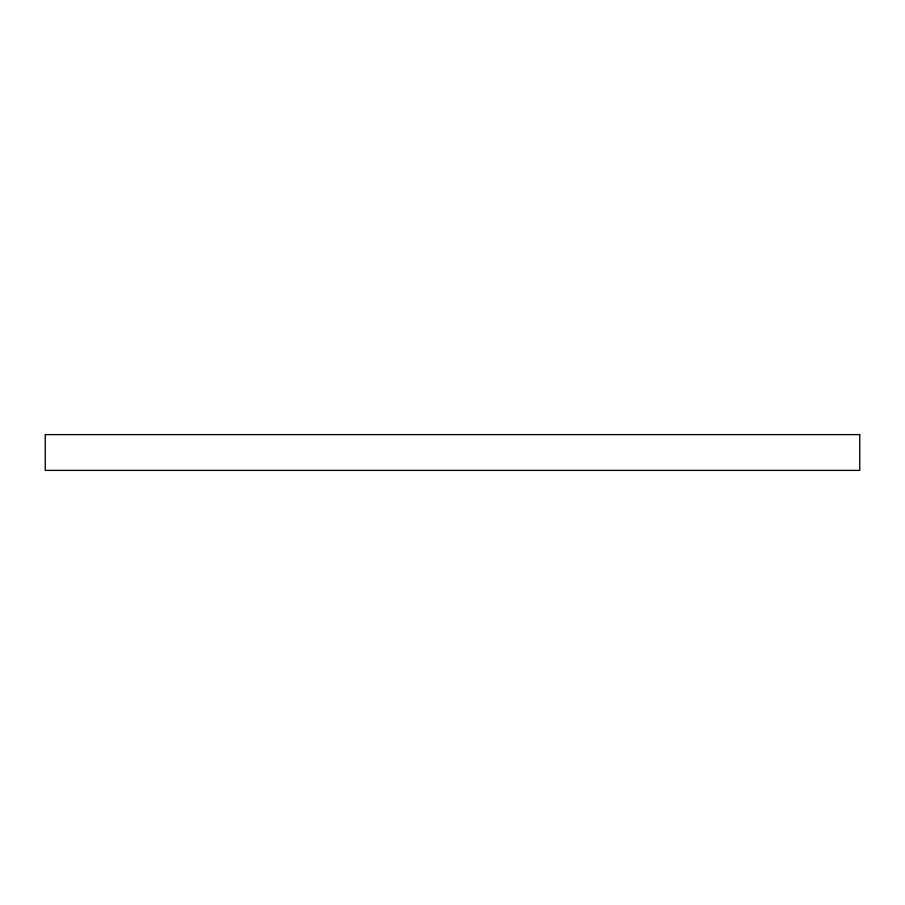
<?xml version="1.0" encoding="UTF-8"?>
<svg xmlns="http://www.w3.org/2000/svg" width="905" height="905" viewBox="0 0 905 905"><rect width="100%" height="100%" fill="white"/><g stroke="black" fill="none" stroke-linecap="round" stroke-linejoin="round"><path stroke-width="1.36" d="M859.75 434.615L45.25 434.615L45.25 470.385L859.75 470.385L859.75 434.615"/></g></svg>
